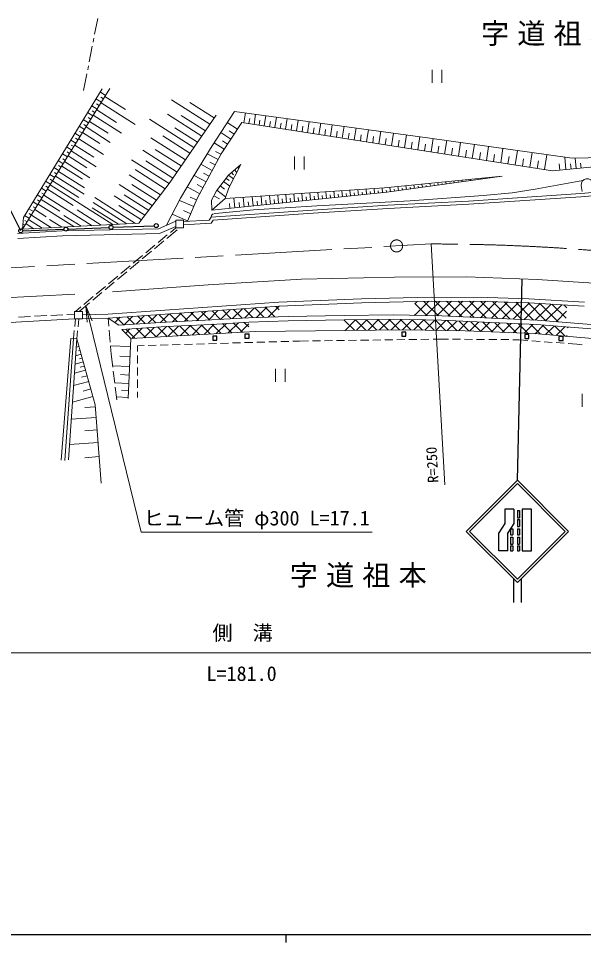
# Model space of a CAD drawing. Units: millimetres, scale not verified. Extents: x 40000 to 680000, y 20000 to 380000.
# Drawn here: x 234751 to 305012, y 204000 to 318842 of the extents above; entities that cross this region are included whole.
import ezdxf
from ezdxf.enums import TextEntityAlignment as Align

# ---------------------------------------------------------------- set-up
doc = ezdxf.new("R2010")
doc.units = ezdxf.units.MM
doc.header["$LTSCALE"] = 1000
doc.linetypes.add('CHAIN', pattern=[18.5, 12, -1.5, 3.5, -1.5])
for name, color, linetype, lineweight in [('M-BMK', 2, 'CHAIN', 13), ('M-BMK-HTXT', 7, 'Continuous', 13), ('M-BMK-ROW', 30, 'Continuous', 25), ('M-STR-HTXT', 7, 'Continuous', 13), ('M-STR-STRC', 7, 'Continuous', 25), ('M-TTL-BAND', 7, 'Continuous', 25), ('M-WORK', 1, 'Continuous', 13)]:
    doc.layers.add(name, color=color, linetype=linetype, lineweight=lineweight)
doc.styles.add('ＭＳ ゴシック', font='')
doc.styles.get('ＭＳ ゴシック').set_extended_font_data('MS Gothic')

# ---------------------------------------------------------------- blocks, each defined once
blk = doc.blocks.new('open_arrow')
at = {"color": 0, "linetype": 'Continuous', "lineweight": -2}
blk.add_lwpolyline([(7.5, 1.25), (0, 0), (7.5, -1.25)], dxfattribs=at)

msp = doc.modelspace()

# ---------------------------------------------------------------- hatches: boundary and pattern name
at = {"layer": 'M-WORK'}
h = msp.add_hatch(dxfattribs=at)
h.set_pattern_fill('USER', color=256, style=0, pattern_type=2)
h.set_pattern_definition([(45, (290414, 282689), (-707.11, 707.11), []), (135, (290414, 282689), (-707.11, -707.11), [])])
h.paths.add_polyline_path([(284043, 283663), (286065, 283707), (293078, 283683), (298191, 283519), (302983, 283226), (302785, 281059), (299247, 281345), (293571, 281595), (287379, 281877), (283999, 281947)])
h = msp.add_hatch(dxfattribs=at)
h.set_pattern_fill('USER', color=256, style=0, pattern_type=2)
h.set_pattern_definition([(45, (251390, 281449), (-707.107, 707.107), []), (135, (251390, 281449), (-707.107, -707.107), [])])
h.paths.add_polyline_path([(245888, 281596), (267161, 283073), (267169, 281779), (263361, 281658), (258733, 281376), (253104, 281095), (247225, 280720)])
h = msp.add_hatch(dxfattribs=at)
h.set_pattern_fill('USER', color=256, style=0, pattern_type=2)
h.set_pattern_definition([(45, (281608, 280670), (-707.107, 707.107), []), (135, (281608, 280670), (-707.107, -707.107), [])])
h.paths.add_polyline_path([(275268, 281374), (281341, 281452), (287360, 281327), (293546, 281046), (299212, 280796), (303118, 280480), (302983, 279328), (298861, 279672), (290276, 280024), (282888, 280164), (275230, 280078)])
h = msp.add_hatch(dxfattribs=at)
h.set_pattern_fill('USER', color=256, style=0, pattern_type=2)
h.set_pattern_definition([(45, (253998, 279985), (-707.11, 707.11), []), (135, (253998, 279985), (-707.11, -707.11), [])])
h.paths.add_polyline_path([(247590, 280192), (253135, 280546), (258763, 280827), (263387, 281108), (263381, 279904), (248703, 279062)])

# ---------------------------------------------------------------- linework, layer by layer
at = {"layer": 'M-BMK'}
msp.add_line((113957, 281078), (286076, 290817), dxfattribs=at)
msp.add_circle((281767, 290574), 750, dxfattribs=at)
msp.add_arc((286132, 40817), 250000, 81.9187, 90.01294, dxfattribs=at)
at = {"layer": 'M-BMK-HTXT'}
for p, q in [((244603, 318842), (244221, 316879)), ((244125, 316388), (244029, 315897)), ((243934, 315407), (243551, 313444)), ((243456, 312953), (243360, 312462)), ((243264, 311971), (242857, 309878))]:
    msp.add_line(p, q, dxfattribs=at)
at = {"layer": 'M-BMK-ROW'}
for p, q in [((259415, 279357), (258915, 279357)), ((258915, 279357), (258915, 278857)), ((259415, 278857), (259415, 279357)), ((263418, 279625), (262918, 279625)), ((262918, 279625), (262918, 279125)), ((262918, 279125), (263418, 279125)), ((263418, 279125), (263418, 279625)), ((282909, 279856), (282409, 279856)), ((282409, 279856), (282409, 279356)), ((282409, 279356), (282909, 279356)), ((282909, 279356), (282909, 279856)), ((298210, 279566), (297710, 279566)), ((297710, 279566), (297710, 279066)), ((298210, 279066), (298210, 279566)), ((302461, 279311), (301961, 279311)), ((301961, 279311), (301961, 278811)), ((302461, 278811), (302461, 279311)), ((258915, 278857), (259415, 278857)), ((297710, 279066), (298210, 279066)), ((301961, 278811), (302461, 278811))]:
    msp.add_line(p, q, dxfattribs=at)
at = {"layer": 'M-STR-HTXT'}
for p, q in [((286076, 290817), (287768, 260903)), ((172516, 240000), (352136, 240000))]:
    msp.add_line(p, q, dxfattribs=at)
msp.add_lwpolyline([(243134, 283132), (250000, 255000), (278750, 255000)], dxfattribs=at)
at = {"layer": 'M-STR-STRC'}
for p, q in [((235028, 292447), (225305, 311807)), ((240896, 292673), (246014, 292871)), ((246513, 292890), (251631, 293088)), ((235278, 292456), (240396, 292654)), ((296785, 261467), (297385, 286483)), ((295226, 257858), (295226, 256066)), ((296357, 257858), (295226, 257858)), ((296357, 257858), (296357, 256066)), ((296785, 257683), (297068, 257683)), ((296785, 257683), (296785, 256794)), ((297068, 257683), (297068, 256794)), ((297395, 257858), (297395, 252672)), ((298526, 257858), (297395, 257858)), ((298526, 252672), (298526, 257858)), ((296785, 256794), (297068, 256794)), ((296785, 256587), (297068, 256587)), ((296785, 256587), (296785, 255698)), ((297068, 256587), (297068, 255698)), ((295226, 256066), (294472, 254935)), ((296357, 256066), (295603, 254935)), ((295920, 255404), (296203, 255404)), ((295920, 255404), (295920, 254659)), ((296203, 255404), (296203, 254659)), ((296785, 255698), (297068, 255698)), ((296785, 255404), (297068, 255404)), ((296785, 255404), (296785, 254659)), ((297068, 255404), (297068, 254659)), ((294472, 252672), (294472, 254935)), ((295603, 252672), (295603, 254935)), ((295920, 254659), (296203, 254659)), ((295920, 254394), (296203, 254394)), ((295920, 254394), (295920, 253505)), ((296203, 254394), (296203, 253505)), ((296785, 254659), (297068, 254659)), ((296785, 254394), (297068, 254394)), ((296785, 254394), (296785, 253505)), ((297068, 254394), (297068, 253505)), ((295603, 252672), (294472, 252672)), ((295920, 253505), (296203, 253505)), ((295920, 253298), (296203, 253298)), ((295920, 253298), (295920, 252672)), ((295920, 252672), (296203, 252672)), ((296203, 253298), (296203, 252672)), ((296785, 253505), (297068, 253505)), ((296785, 253298), (297068, 253298)), ((296785, 253298), (296785, 252672)), ((296785, 252672), (297068, 252672)), ((297068, 253298), (297068, 252672)), ((297395, 252672), (298526, 252672)), ((296285, 249239), (296285, 246239)), ((297285, 246239), (297285, 249239))]:
    msp.add_line(p, q, dxfattribs=at)
for points in [[(296785, 248739), (303149, 255103), (296785, 261467), (290421, 255103)], [(296785, 249163), (302725, 255103), (296785, 261042), (290846, 255103)]]:
    msp.add_lwpolyline(points, close=True, dxfattribs=at)
for centre in [(240646, 292664), (246263, 292881), (251881, 293098), (235028, 292447)]:
    msp.add_circle(centre, 250, dxfattribs=at)
at = {"layer": 'M-TTL-BAND'}
for p, q in [((40000, 205000), (579000, 205000)), ((268000, 205000), (268000, 204000))]:
    msp.add_line(p, q, dxfattribs=at)
at = {"layer": 'M-WORK'}
for p, q in [((286207, 312441), (286207, 310841)), ((287407, 310841), (287407, 312441)), ((246108, 310139), (235272, 292642)), ((235366, 294096), (245147, 310115)), ((245582, 309289), (244900, 309711)), ((245318, 308864), (244977, 309075)), ((245506, 309166), (248064, 307541)), ((244529, 307588), (243857, 308004)), ((245055, 308438), (244379, 308858)), ((244792, 308013), (244454, 308223)), ((245013, 308370), (249262, 305671)), ((253789, 308724), (258549, 305701)), ((256073, 308402), (259088, 306487)), ((244002, 306738), (243336, 307150)), ((244265, 307163), (243930, 307371)), ((244059, 306830), (247568, 304602)), ((244478, 307506), (246958, 305931)), ((253296, 306930), (257542, 304233)), ((253485, 298318), (259325, 306832)), ((254994, 306804), (257997, 304896)), ((261627, 307297), (258820, 303005)), ((285617, 304025), (261627, 307297)), ((262779, 305878), (262971, 307114)), ((264039, 305682), (264234, 306941)), ((265322, 305483), (265521, 306766)), ((243476, 305888), (242815, 306297)), ((243212, 305463), (242882, 305667)), ((243739, 306313), (243406, 306519)), ((243576, 306050), (245888, 304582)), ((251036, 306337), (256573, 302820)), ((259958, 302026), (262514, 305919)), ((261965, 305083), (260716, 305904)), ((262514, 305919), (301167, 299913)), ((263409, 305780), (263507, 306410)), ((264680, 305583), (264780, 306224)), ((265975, 305381), (266077, 306035)), ((266629, 305280), (266832, 306587)), ((267295, 305176), (267399, 305842)), ((267961, 305073), (268168, 306405)), ((268640, 304967), (268745, 305646)), ((269319, 304862), (269530, 306219)), ((270702, 304647), (270917, 306030)), ((272111, 304428), (272330, 305837)), ((273548, 304205), (273771, 305641)), ((242423, 304188), (241773, 304590)), ((242949, 305038), (242294, 305443)), ((242686, 304613), (242358, 304816)), ((242726, 304678), (244857, 303324)), ((243151, 305363), (246170, 303446)), ((254213, 305250), (257018, 303469)), ((261145, 303834), (259898, 304653)), ((261555, 304458), (260930, 304869)), ((270010, 304754), (270118, 305446)), ((271407, 304537), (271516, 305242)), ((272829, 304316), (272941, 305034)), ((274279, 304091), (274393, 304823)), ((275011, 303977), (275238, 305441)), ((275757, 303861), (275872, 304607)), ((276502, 303746), (276734, 305237)), ((277262, 303628), (277380, 304387)), ((278022, 303509), (278258, 305029)), ((279570, 303269), (279810, 304817)), ((281147, 303024), (281392, 304601)), ((282755, 302774), (283005, 304381)), ((241896, 303337), (241252, 303736)), ((242159, 303763), (241835, 303964)), ((242247, 303904), (245333, 301944)), ((251190, 304019), (255512, 301274)), ((252706, 304238), (256077, 302097)), ((260326, 302586), (259081, 303404)), ((260735, 303210), (260112, 303620)), ((278796, 303389), (278916, 304163)), ((280359, 303146), (280481, 303935)), ((281951, 302899), (282076, 303703)), ((283574, 302647), (283701, 303466)), ((284393, 302519), (284647, 304157)), ((285225, 302390), (285355, 303223)), ((303583, 301469), (285617, 304025)), ((286058, 302261), (286317, 303926)), ((287744, 301999), (288006, 303685)), ((289453, 301733), (289718, 303442)), ((291183, 301464), (291452, 303195)), ((241370, 302487), (240731, 302883)), ((241106, 302062), (240787, 302260)), ((241303, 302380), (244425, 300397)), ((241633, 302912), (241311, 303112)), ((241755, 303110), (244109, 301615)), ((250199, 302475), (254474, 299760)), ((251738, 302577), (254990, 300512)), ((258820, 303005), (256475, 299158)), ((259923, 301961), (259267, 302312)), ((286901, 302130), (287032, 302973)), ((288599, 301866), (288731, 302720)), ((290318, 301599), (290453, 302464)), ((292060, 301328), (292196, 302205)), ((292936, 301192), (293209, 302945)), ((294712, 300916), (294988, 302692)), ((296511, 300636), (296791, 302435)), ((298333, 300353), (298616, 302175)), ((240317, 300787), (239689, 301176)), ((240843, 301637), (240210, 302029)), ((240580, 301212), (240263, 301408)), ((240480, 301051), (243634, 299047)), ((240915, 301753), (243240, 300276)), ((248811, 301286), (253485, 298318)), ((250576, 301148), (253954, 299002)), ((256979, 296467), (259958, 302026)), ((259571, 301304), (258229, 302024)), ((259212, 300633), (258540, 300993)), ((269084, 301680), (269084, 300080)), ((270284, 300080), (270284, 301680)), ((293824, 301054), (293962, 301942)), ((295612, 300776), (295751, 301676)), ((297422, 300495), (297564, 301406)), ((299256, 300210), (299400, 301133)), ((300179, 300066), (300466, 301912)), ((302820, 300072), (302673, 301598)), ((307734, 301562), (303583, 301469)), ((304101, 300196), (303978, 301478)), ((239790, 299937), (239167, 300322)), ((239727, 299835), (242948, 297789)), ((240053, 300362), (239739, 300556)), ((240139, 300501), (242714, 298866)), ((249253, 300053), (252994, 297677)), ((258852, 299962), (257441, 300718)), ((262409, 300702), (260861, 299388)), ((260908, 297793), (262409, 300702)), ((261617, 300029), (261894, 299703)), ((261998, 300353), (262136, 300190)), ((301167, 299913), (310244, 300788)), ((302057, 299999), (301983, 300762)), ((303461, 300134), (303399, 300775)), ((304698, 300254), (304641, 300850)), ((238737, 298236), (238125, 298615)), ((239263, 299087), (238646, 299469)), ((239000, 298662), (238692, 298853)), ((239000, 298662), (242244, 296601)), ((239527, 299512), (239215, 299705)), ((239364, 299249), (242899, 297004)), ((248503, 299427), (252427, 296934)), ((256475, 299158), (254903, 296508)), ((258096, 298551), (256614, 299345)), ((258474, 299256), (257769, 299634)), ((260861, 299388), (259383, 297441)), ((260553, 298983), (260936, 298692)), ((260856, 299381), (261482, 298906)), ((261235, 299706), (261490, 299406)), ((294881, 299224), (280246, 297781)), ((280562, 297254), (294881, 299224)), ((288937, 298406), (288906, 298635)), ((289928, 298542), (289902, 298733)), ((290423, 298611), (290413, 298687)), ((290919, 298679), (290898, 298831)), ((291414, 298747), (291406, 298804)), ((291909, 298815), (291894, 298929)), ((299018, 297624), (304938, 298716)), ((238210, 297386), (237604, 297762)), ((238474, 297811), (238168, 298001)), ((238362, 297631), (241538, 295613)), ((238701, 298178), (246498, 293225)), ((247282, 298197), (251395, 295584)), ((248843, 298197), (251906, 296252)), ((249720, 293392), (253485, 298318)), ((257302, 297069), (255745, 297904)), ((257699, 297810), (256958, 298207)), ((259383, 297441), (258773, 296269)), ((259425, 297496), (260513, 296669)), ((259838, 298040), (260382, 297627)), ((260251, 298585), (261016, 298004)), ((260439, 296456), (260908, 297793)), ((280246, 297781), (260439, 296456)), ((276040, 296793), (275968, 297495)), ((277035, 296894), (276967, 297562)), ((278029, 296996), (277965, 297629)), ((279024, 297097), (278963, 297696)), ((280019, 297198), (279962, 297762)), ((280517, 297249), (280489, 297517)), ((281012, 297316), (280939, 297850)), ((281507, 297384), (281473, 297632)), ((282003, 297452), (281934, 297948)), ((282498, 297520), (282467, 297749)), ((282993, 297588), (282930, 298046)), ((283489, 297656), (283460, 297866)), ((283984, 297725), (283926, 298144)), ((284479, 297793), (284453, 297983)), ((284975, 297861), (284922, 298242)), ((285470, 297929), (285446, 298101)), ((285965, 297997), (285918, 298340)), ((286461, 298065), (286440, 298218)), ((286956, 298133), (286914, 298439)), ((287451, 298202), (287433, 298335)), ((287947, 298270), (287910, 298537)), ((288442, 298338), (288426, 298452)), ((289433, 298474), (289420, 298570)), ((296133, 297178), (299018, 297624)), ((304657, 297083), (320383, 298385)), ((304687, 296684), (320423, 297987)), ((304730, 298069), (304848, 297329)), ((237684, 296536), (237083, 296908)), ((237421, 296111), (237120, 296297)), ((237574, 296358), (239894, 294885)), ((237947, 296961), (237644, 297149)), ((237911, 296902), (243912, 293091)), ((244237, 296596), (249314, 293371)), ((246650, 296812), (250476, 294382)), ((247874, 296938), (250941, 294990)), ((254903, 296508), (253174, 293155)), ((255768, 293633), (256979, 296467)), ((256901, 296283), (256088, 296630)), ((258809, 295037), (280562, 297254)), ((258809, 295037), (260439, 296456)), ((259041, 296782), (259760, 296408)), ((261654, 295327), (261532, 296529)), ((262816, 295446), (262698, 296607)), ((263939, 295560), (263824, 296683)), ((265024, 295671), (264913, 296756)), ((266073, 295777), (265966, 296826)), ((266579, 295829), (266528, 296336)), ((267086, 295881), (266983, 296894)), ((267583, 295931), (267534, 296421)), ((268081, 295982), (267981, 296961)), ((268578, 296033), (268530, 296505)), ((269076, 296083), (268980, 297028)), ((269573, 296134), (269527, 296589)), ((270071, 296185), (269978, 297094)), ((270568, 296235), (270523, 296673)), ((271065, 296286), (270976, 297161)), ((271563, 296337), (271520, 296757)), ((272060, 296387), (271975, 297228)), ((272558, 296438), (272517, 296841)), ((273055, 296489), (272973, 297295)), ((273553, 296540), (273513, 296925)), ((274050, 296590), (273971, 297362)), ((274547, 296641), (274510, 297009)), ((275045, 296692), (274970, 297428)), ((275542, 296742), (275506, 297093)), ((276537, 296844), (276503, 297177)), ((277532, 296945), (277500, 297262)), ((278527, 297046), (278496, 297346)), ((279522, 297148), (279493, 297430)), ((283444, 296170), (292545, 296850)), ((290725, 296145), (304657, 297083)), ((290749, 295746), (304687, 296684)), ((292545, 296850), (296133, 297178)), ((236631, 294836), (236041, 295201)), ((237157, 295686), (236562, 296055)), ((236894, 295261), (236596, 295445)), ((237215, 295779), (241634, 292972)), ((243934, 295326), (247185, 293261)), ((244037, 295977), (248228, 293315)), ((247246, 295587), (250041, 293812)), ((256553, 295471), (254763, 296236)), ((258773, 296269), (258809, 295037)), ((261053, 295266), (260992, 295867)), ((262235, 295386), (262176, 295967)), ((263377, 295503), (263320, 296064)), ((263977, 295044), (271835, 295560)), ((264481, 295615), (264426, 296158)), ((265548, 295724), (265495, 296248)), ((270695, 294996), (280687, 295629)), ((270722, 294597), (280710, 295230)), ((271835, 295560), (283444, 296170)), ((280687, 295629), (290725, 296145)), ((280710, 295230), (290749, 295746)), ((235272, 292642), (235366, 294096)), ((236104, 293986), (235520, 294348)), ((236368, 294411), (236073, 294593)), ((236368, 294411), (238859, 292828)), ((236789, 295091), (238181, 294208)), ((240411, 294372), (242540, 293019)), ((242034, 295041), (245014, 293148)), ((255788, 293681), (253868, 294501)), ((256171, 294576), (255276, 294958)), ((258476, 293774), (258726, 294149)), ((258726, 294149), (270695, 294996)), ((258726, 294149), (258735, 294371)), ((258735, 294371), (258892, 294542)), ((258892, 294542), (259263, 294625)), ((258950, 293764), (270722, 294597)), ((259263, 294625), (263977, 295044)), ((249720, 293392), (235272, 292642)), ((235578, 293135), (235315, 293299)), ((235841, 293561), (235549, 293742)), ((235694, 293323), (236654, 292714)), ((236015, 293841), (237703, 292768)), ((238614, 293862), (240137, 292895)), ((254303, 293634), (252145, 292717)), ((254303, 292983), (252274, 292120)), ((255262, 293780), (254303, 293780)), ((254303, 293780), (254303, 292811)), ((255262, 292811), (255262, 293780)), ((255262, 293607), (258476, 293774)), ((255282, 293207), (258697, 293384)), ((258697, 293384), (258950, 293764)), ((240204, 292444), (234622, 292115)), ((240228, 291844), (234659, 291516)), ((235315, 292710), (235183, 292792)), ((252145, 292717), (240204, 292444)), ((252274, 292120), (240228, 291844)), ((253259, 291944), (252106, 290984)), ((254494, 292580), (253206, 291508)), ((254303, 292811), (253644, 292263)), ((254303, 292811), (255262, 292811)), ((251722, 290665), (250569, 289706)), ((252821, 291189), (251668, 290230)), ((251283, 289910), (250130, 288951)), ((249746, 288631), (248592, 287672)), ((250184, 289386), (249031, 288427)), ((248208, 287352), (247055, 286393)), ((248646, 288107), (247493, 287148)), ((246670, 286073), (245517, 285114)), ((247109, 286828), (245955, 285869)), ((258336, 285727), (269942, 286445)), ((269942, 286445), (281489, 286703)), ((281489, 286703), (290452, 286732)), ((290452, 286732), (299242, 286416)), ((299242, 286416), (311651, 285583)), ((245571, 285549), (244418, 284590)), ((246437, 284872), (258336, 285727)), ((229517, 283953), (241755, 284585)), ((244033, 284270), (242880, 283311)), ((245133, 284794), (243979, 283835)), ((267133, 283573), (277417, 284019)), ((277417, 284019), (286060, 284207)), ((277434, 283519), (286065, 283707)), ((286060, 284207), (293087, 284183)), ((286065, 283707), (293078, 283683)), ((293078, 283683), (298191, 283519)), ((293087, 284183), (298214, 284018)), ((298214, 284018), (305122, 283595)), ((242496, 282991), (241837, 282444)), ((243595, 283516), (242306, 282444)), ((245865, 282095), (267133, 283573)), ((245888, 281596), (267161, 283073)), ((267161, 283073), (277434, 283519)), ((298191, 283519), (305086, 283097)), ((241706, 281526), (227142, 280686)), ((236265, 281800), (234767, 281718)), ((238262, 281910), (236764, 281828)), ((240259, 282019), (238762, 281937)), ((241706, 282098), (240759, 282046)), ((241706, 282444), (242717, 282444)), ((241706, 281526), (241706, 282444)), ((242717, 281526), (241706, 281526)), ((241748, 280541), (241852, 281526)), ((242159, 280530), (242263, 281518)), ((242706, 282026), (245865, 282095)), ((242717, 282444), (242717, 281526)), ((242717, 281526), (245888, 281596)), ((247225, 280720), (245888, 281596)), ((245888, 281596), (245971, 280601)), ((258733, 281376), (253104, 281095)), ((263361, 281658), (258733, 281376)), ((268287, 281814), (263361, 281658)), ((275261, 281924), (268287, 281814)), ((275268, 281374), (268300, 281264)), ((281343, 282002), (275261, 281924)), ((281341, 281452), (275268, 281374)), ((287360, 281327), (281341, 281452)), ((287379, 281877), (281343, 282002)), ((293571, 281595), (287379, 281877)), ((299247, 281345), (293571, 281595)), ((253104, 281095), (247225, 280720)), ((253135, 280546), (247590, 280192)), ((258763, 280827), (253135, 280546)), ((263387, 281108), (258763, 280827)), ((268300, 281264), (263387, 281108)), ((293546, 281046), (287360, 281327)), ((299212, 280796), (293546, 281046)), ((303848, 280421), (299212, 280796)), ((303891, 280970), (299247, 281345)), ((307993, 280109), (303848, 280421)), ((308034, 280657), (303891, 280970)), ((240079, 263940), (241252, 279068)), ((241252, 279068), (242002, 279045)), ((241592, 279057), (241696, 280043)), ((242002, 279045), (242107, 280033)), ((246013, 280103), (246139, 278608)), ((247590, 280192), (248703, 279062)), ((248703, 279062), (264242, 279953)), ((264242, 279953), (282888, 280164)), ((282888, 280164), (290276, 280024)), ((290276, 280024), (298861, 279672)), ((298861, 279672), (310259, 278722)), ((241592, 279057), (240526, 263927)), ((242002, 279045), (240970, 263975)), ((242271, 278081), (241930, 277986)), ((242002, 279045), (244301, 270812)), ((248659, 278063), (246175, 278172)), ((246181, 278110), (246264, 277115)), ((248703, 279062), (248375, 271604)), ((249566, 277453), (249568, 278166)), ((249568, 278166), (250378, 278190)), ((250878, 278205), (251878, 278234)), ((252377, 278248), (253377, 278278)), ((253877, 278292), (254876, 278321)), ((255376, 278336), (256376, 278365)), ((256875, 278380), (257875, 278409)), ((258375, 278423), (259374, 278452)), ((259874, 278467), (260874, 278496)), ((261374, 278511), (262373, 278540)), ((262873, 278554), (263872, 278584)), ((264372, 278598), (265372, 278627)), ((265872, 278642), (266871, 278671)), ((267371, 278686), (268371, 278715)), ((268870, 278729), (269680, 278753)), ((269680, 278753), (270797, 278768)), ((271297, 278775), (272297, 278789)), ((272797, 278796), (273797, 278810)), ((274297, 278817), (275296, 278831)), ((275796, 278838), (276796, 278852)), ((277296, 278859), (278296, 278872)), ((278796, 278879), (279796, 278893)), ((280296, 278900), (281296, 278914)), ((281796, 278921), (282796, 278935)), ((283296, 278942), (284296, 278956)), ((284796, 278963), (285795, 278977)), ((286295, 278984), (287412, 278999)), ((287412, 278999), (288218, 278992)), ((288718, 278987), (289718, 278978)), ((290218, 278974), (291218, 278965)), ((291718, 278961), (292718, 278952)), ((293218, 278947), (294218, 278938)), ((294718, 278934), (295718, 278925)), ((296218, 278920), (297024, 278913)), ((297024, 278913), (298105, 278828)), ((298603, 278789), (299600, 278710)), ((300099, 278671), (301096, 278592)), ((301594, 278553), (302591, 278475)), ((303089, 278435), (304170, 278350)), ((304170, 278350), (304852, 278276)), ((242540, 277118), (241857, 276928)), ((242406, 277600), (242235, 277552)), ((246264, 277115), (246469, 275517)), ((248605, 276821), (247363, 276876)), ((249560, 275953), (249564, 276953)), ((242809, 276155), (241785, 275869)), ((242675, 276637), (242333, 276541)), ((242952, 275643), (242440, 275500)), ((248550, 275579), (246449, 275672)), ((243095, 275131), (241708, 274743)), ((246532, 275021), (246723, 273534)), ((248504, 274529), (247453, 274575)), ((249555, 274453), (249558, 275453)), ((266721, 275285), (266721, 273685)), ((267921, 273685), (267921, 275285)), ((243482, 273744), (241603, 273219)), ((243289, 274437), (242595, 274244)), ((248458, 273478), (246720, 273555)), ((249549, 272953), (249553, 273953)), ((243745, 272804), (242805, 272542)), ((246786, 273038), (246991, 271439)), ((248419, 272609), (247551, 272648)), ((249545, 271740), (249547, 272453)), ((304822, 272183), (304822, 270583)), ((244007, 271865), (241462, 271154)), ((248381, 271741), (246944, 271804)), ((244319, 270584), (243001, 270483)), ((244301, 270812), (245051, 261090)), ((244420, 269267), (241316, 269027)), ((244540, 267715), (242988, 267595)), ((244660, 266163), (241101, 265889)), ((244797, 264384), (243018, 264247))]:
    msp.add_line(p, q, dxfattribs=at)
msp.add_arc((305470, 298188), 750, 9.08234, 189.08234, dxfattribs=at)

# ---------------------------------------------------------------- block references
at = {"layer": 'M-STR-HTXT', "xscale": 267, "yscale": 267, "rotation": 283.7}
msp.add_blockref('open_arrow', (243134, 283132), dxfattribs=at)

# ---------------------------------------------------------------- texts
at = {"layer": 'M-BMK-HTXT', "char_height": 2566, "attachment_point": 5, "style": 'ＭＳ ゴシック'}
for insert in [(301290, 316844), (277510, 249505)]:
    msp.add_mtext('\\T1.29;字道祖本', dxfattribs=dict(at, insert=insert))
at = {"layer": 'M-STR-HTXT', "style": 'ＭＳ ゴシック'}
msp.add_text('R=250', height=1320, rotation=93.238, dxfattribs=at).set_placement((286197, 263373), align=Align.MIDDLE_CENTER)
for s, p in [('ヒューム管 φ300 L=17.1', (264375, 256750)), ('側\u3000溝', (262622, 242486))]:
    msp.add_text(s, height=1833, dxfattribs=at).set_placement(p, align=Align.MIDDLE_CENTER)
msp.add_text('L=181.0', height=1833, dxfattribs=at).set_placement((262493, 235958), align=Align.BOTTOM_CENTER)

doc.saveas('drawing.dxf')
